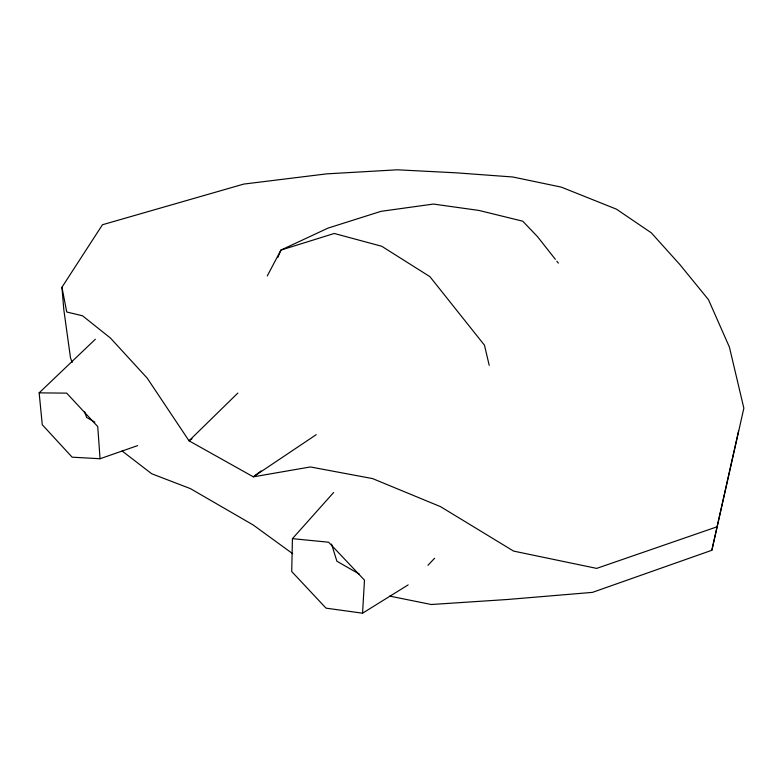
<?xml version="1.0" encoding="UTF-8"?>
<svg xmlns="http://www.w3.org/2000/svg" width="783" height="783" viewBox="0 0 783 783"><rect width="100%" height="100%" fill="white"/><g stroke="black" fill="none" stroke-linecap="round" stroke-linejoin="round"><path stroke-width="1.17" d="M333.607 492.527L292.431 538.655L291.716 571.521L326.022 608.146L362.549 613.197L408.158 584.891M362.549 613.197L364.486 580.144L328.635 542.218L292.431 538.655M389.64 596.108L431.345 604.505L507.159 599.514L592.447 592.379L711.845 550.273L738.614 430.777M711.845 550.273L743.85 408.197L729.423 347.133L708.488 299.683L679.791 264.488L651.27 232.796L616.427 209.159L561.303 187.127L512.806 176.987L456.058 172.818L397.421 169.803L326.677 173.865L243.748 184.083L102.456 224.741L61.945 287.253L63.815 309.696L70.499 357.851L72.193 362.451M277.769 257.529L280.921 250.09L327.979 228.127L381.057 211.322L433.41 204.06L479.02 210.451L522.75 221.197L537.021 236.133M267.257 275.978L280.921 250.09L334.263 233.471L381.722 246.263L429.906 276.653L484.462 345.176L489.209 365.309M427.949 565.287L434.624 558.22M237.856 393.056L189.026 440.809L147.184 378.111L110.442 338.041L82.518 315.784L66.741 312.006L61.945 287.253M137.642 445.605L100.058 458.74L72.144 457.184L42.272 424.738L39.15 392.86L95.34 339.254M261.101 470.935L253.33 476.837L189.026 440.809L192.001 438.715M316.224 434.663L253.33 476.837L310.362 466.952L372.542 478.579L440.545 506.66L513.589 551.095L596.666 568.389L717.326 526.714M39.15 392.86L66.692 393.135L97.748 426.588L100.058 458.74M94.831 422.164L86.639 417.456L84.584 411.829M359.152 574.017L336.886 561.225L331.561 544.097M292.695 553.708L253.242 525.011L190.396 488.621L151.706 473.764L122.109 450.988M537.441 236.564L555.353 259.32M556.84 261.219L558.338 263.117"/></g></svg>
